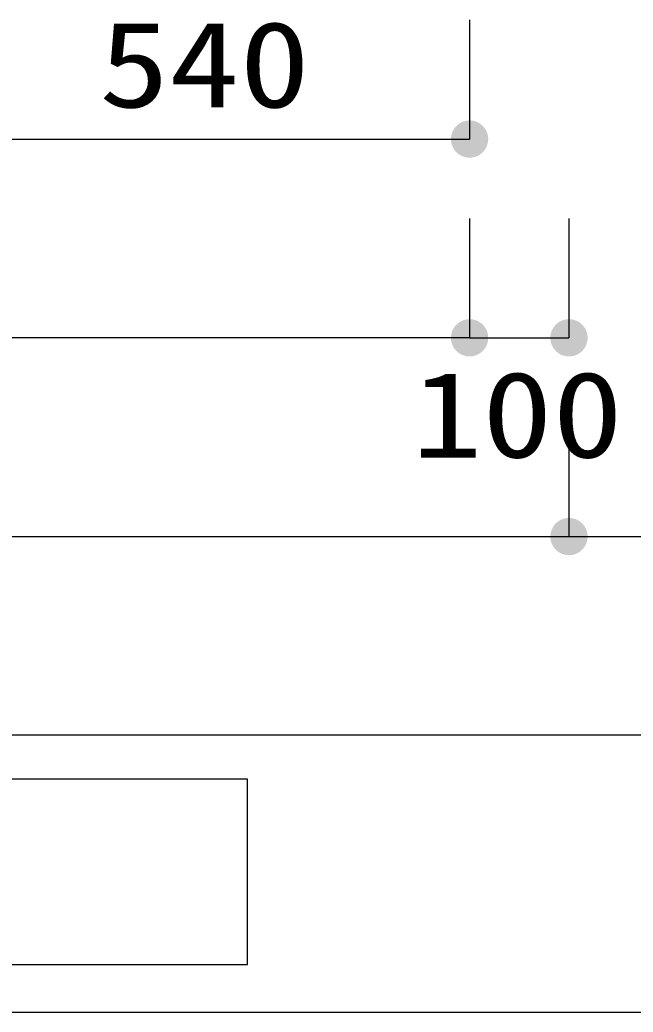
# Model space of a CAD drawing. Units: millimetres, scale not verified. Extents: x -23133 to 8910, y -6308 to 6308.
# Drawn here: x -3744 to -3127, y -5056 to -4058 of the extents above; entities that cross this region are included whole.
import ezdxf
from ezdxf.enums import TextEntityAlignment as Align

# ---------------------------------------------------------------- set-up
doc = ezdxf.new("R2010")
doc.units = ezdxf.units.MM
doc.header["$LTSCALE"] = 30
for name, color, linetype, lineweight in [('0-5_機器', 2, 'Continuous', 25), ('1-5_00クル-フ-6寸法', 132, 'Continuous', 25), ('1-A_Axis_waku', 7, 'Continuous', 25)]:
    doc.layers.add(name, color=color, linetype=linetype, lineweight=lineweight)
doc.styles.add('ＭＳ ゴシック', font='')
doc.styles.get('ＭＳ ゴシック').set_extended_font_data('MS Gothic')

msp = doc.modelspace()

# ---------------------------------------------------------------- linework, layer by layer
at = {"layer": '0-5_機器', "color": 3}
msp.add_lwpolyline([(-3514.72, -5008.5), (-3514.72, -4822.19), (-5544.05, -4822.19), (-5544.05, -5008.5)], close=True, dxfattribs=at)
at = {"layer": '1-5_00クル-フ-6寸法', "color": 4}
for p, q in [((-3291.15, -4057.87), (-3291.15, -4177.87)), ((-3831.15, -4177.87), (-3291.15, -4177.87)), ((-3291.15, -4257.87), (-3291.15, -4377.87)), ((-3291.15, -4257.87), (-3291.15, -4377.87)), ((-3191.15, -4257.87), (-3191.15, -4377.87)), ((-3291.15, -4377.87), (-5891.15, -4377.87)), ((-3291.15, -4377.87), (-3191.15, -4377.87)), ((-3191.15, -4457.87), (-3191.15, -4577.87)), ((-3191.15, -4457.87), (-3191.15, -4577.87)), ((-5991.15, -4577.87), (-3191.15, -4577.87)), ((-3191.15, -4577.87), (-2621.12, -4577.87)), ((-2511.12, -4777.87), (-5991.15, -4777.87))]:
    msp.add_line(p, q, dxfattribs=at)
at = {"layer": '1-5_00クル-フ-6寸法'}
for points in [[(-3291.15, -4177.87), (-3304.82, -4165.03), (-3303.1, -4163.42)], [(-3291.15, -4177.87), (-3303.1, -4163.42), (-3301.2, -4162.03)], [(-3291.15, -4177.87), (-3301.2, -4162.03), (-3299.14, -4160.9)], [(-3291.15, -4177.87), (-3299.14, -4160.9), (-3296.95, -4160.03)], [(-3291.15, -4177.87), (-3296.95, -4160.03), (-3294.67, -4159.45)], [(-3291.15, -4177.87), (-3294.67, -4159.45), (-3292.33, -4159.15)], [(-3291.15, -4177.87), (-3292.33, -4159.15), (-3289.97, -4159.15)], [(-3291.15, -4177.87), (-3289.97, -4159.15), (-3287.64, -4159.45)], [(-3291.15, -4177.87), (-3287.64, -4159.45), (-3285.36, -4160.03)], [(-3291.15, -4177.87), (-3285.36, -4160.03), (-3283.17, -4160.9)], [(-3291.15, -4177.87), (-3283.17, -4160.9), (-3281.11, -4162.03)], [(-3291.15, -4177.87), (-3281.11, -4162.03), (-3279.2, -4163.42)], [(-3291.15, -4177.87), (-3279.2, -4163.42), (-3277.48, -4165.03)], [(-3291.15, -4177.87), (-3309.75, -4175.52), (-3309.31, -4173.2)], [(-3291.15, -4177.87), (-3309.31, -4173.2), (-3308.59, -4170.96)], [(-3291.15, -4177.87), (-3308.59, -4170.96), (-3307.58, -4168.83)], [(-3291.15, -4177.87), (-3307.58, -4168.83), (-3306.32, -4166.85)], [(-3291.15, -4177.87), (-3306.32, -4166.85), (-3304.82, -4165.03)], [(-3291.15, -4177.87), (-3277.48, -4165.03), (-3275.98, -4166.85)], [(-3291.15, -4177.87), (-3275.98, -4166.85), (-3274.72, -4168.83)], [(-3291.15, -4177.87), (-3274.72, -4168.83), (-3273.72, -4170.96)], [(-3291.15, -4177.87), (-3273.72, -4170.96), (-3272.99, -4173.2)], [(-3291.15, -4177.87), (-3272.99, -4173.2), (-3272.55, -4175.52)], [(-3291.15, -4177.87), (-3309.9, -4177.87), (-3309.75, -4175.52)], [(-3291.15, -4177.87), (-3309.75, -4180.22), (-3309.9, -4177.87)], [(-3291.15, -4177.87), (-3309.31, -4182.53), (-3309.75, -4180.22)], [(-3291.15, -4177.87), (-3308.59, -4184.77), (-3309.31, -4182.53)], [(-3291.15, -4177.87), (-3307.58, -4186.9), (-3308.59, -4184.77)], [(-3291.15, -4177.87), (-3306.32, -4188.89), (-3307.58, -4186.9)], [(-3291.15, -4177.87), (-3304.82, -4190.7), (-3306.32, -4188.89)], [(-3291.15, -4177.87), (-3303.1, -4192.31), (-3304.82, -4190.7)], [(-3291.15, -4177.87), (-3301.2, -4193.7), (-3303.1, -4192.31)], [(-3291.15, -4177.87), (-3299.14, -4194.83), (-3301.2, -4193.7)], [(-3291.15, -4177.87), (-3296.95, -4195.7), (-3299.14, -4194.83)], [(-3291.15, -4177.87), (-3294.67, -4196.28), (-3296.95, -4195.7)], [(-3291.15, -4177.87), (-3292.33, -4196.58), (-3294.67, -4196.28)], [(-3291.15, -4177.87), (-3289.97, -4196.58), (-3292.33, -4196.58)], [(-3291.15, -4177.87), (-3272.55, -4175.52), (-3272.4, -4177.87)], [(-3291.15, -4177.87), (-3287.64, -4196.28), (-3289.97, -4196.58)], [(-3291.15, -4177.87), (-3285.36, -4195.7), (-3287.64, -4196.28)], [(-3291.15, -4177.87), (-3283.17, -4194.83), (-3285.36, -4195.7)], [(-3291.15, -4177.87), (-3281.11, -4193.7), (-3283.17, -4194.83)], [(-3291.15, -4177.87), (-3279.2, -4192.31), (-3281.11, -4193.7)], [(-3291.15, -4177.87), (-3277.48, -4190.7), (-3279.2, -4192.31)], [(-3291.15, -4177.87), (-3275.98, -4188.89), (-3277.48, -4190.7)], [(-3291.15, -4177.87), (-3274.72, -4186.9), (-3275.98, -4188.89)], [(-3291.15, -4177.87), (-3273.72, -4184.77), (-3274.72, -4186.9)], [(-3291.15, -4177.87), (-3272.99, -4182.53), (-3273.72, -4184.77)], [(-3291.15, -4177.87), (-3272.55, -4180.22), (-3272.99, -4182.53)], [(-3291.15, -4177.87), (-3272.4, -4177.87), (-3272.55, -4180.22)], [(-3291.15, -4377.87), (-3304.82, -4365.03), (-3303.1, -4363.42)], [(-3291.15, -4377.87), (-3304.82, -4365.03), (-3303.1, -4363.42)], [(-3291.15, -4377.87), (-3303.1, -4363.42), (-3301.2, -4362.03)], [(-3291.15, -4377.87), (-3303.1, -4363.42), (-3301.2, -4362.03)], [(-3291.15, -4377.87), (-3301.2, -4362.03), (-3299.14, -4360.9)], [(-3291.15, -4377.87), (-3301.2, -4362.03), (-3299.14, -4360.9)], [(-3291.15, -4377.87), (-3299.14, -4360.9), (-3296.95, -4360.03)], [(-3291.15, -4377.87), (-3299.14, -4360.9), (-3296.95, -4360.03)], [(-3291.15, -4377.87), (-3296.95, -4360.03), (-3294.67, -4359.45)], [(-3291.15, -4377.87), (-3296.95, -4360.03), (-3294.67, -4359.45)], [(-3291.15, -4377.87), (-3294.67, -4359.45), (-3292.33, -4359.15)], [(-3291.15, -4377.87), (-3294.67, -4359.45), (-3292.33, -4359.15)], [(-3291.15, -4377.87), (-3292.33, -4359.15), (-3289.97, -4359.15)], [(-3291.15, -4377.87), (-3292.33, -4359.15), (-3289.97, -4359.15)], [(-3291.15, -4377.87), (-3289.97, -4359.15), (-3287.64, -4359.45)], [(-3291.15, -4377.87), (-3289.97, -4359.15), (-3287.64, -4359.45)], [(-3291.15, -4377.87), (-3287.64, -4359.45), (-3285.36, -4360.03)], [(-3291.15, -4377.87), (-3287.64, -4359.45), (-3285.36, -4360.03)], [(-3291.15, -4377.87), (-3285.36, -4360.03), (-3283.17, -4360.9)], [(-3291.15, -4377.87), (-3285.36, -4360.03), (-3283.17, -4360.9)], [(-3291.15, -4377.87), (-3283.17, -4360.9), (-3281.11, -4362.03)], [(-3291.15, -4377.87), (-3283.17, -4360.9), (-3281.11, -4362.03)], [(-3291.15, -4377.87), (-3281.11, -4362.03), (-3279.2, -4363.42)], [(-3291.15, -4377.87), (-3281.11, -4362.03), (-3279.2, -4363.42)], [(-3291.15, -4377.87), (-3279.2, -4363.42), (-3277.48, -4365.03)], [(-3291.15, -4377.87), (-3279.2, -4363.42), (-3277.48, -4365.03)], [(-3191.15, -4377.87), (-3204.82, -4365.03), (-3203.1, -4363.42)], [(-3191.15, -4377.87), (-3203.1, -4363.42), (-3201.2, -4362.03)], [(-3191.15, -4377.87), (-3201.2, -4362.03), (-3199.13, -4360.9)], [(-3191.15, -4377.87), (-3199.13, -4360.9), (-3196.94, -4360.03)], [(-3191.15, -4377.87), (-3196.94, -4360.03), (-3194.66, -4359.45)], [(-3191.15, -4377.87), (-3194.66, -4359.45), (-3192.33, -4359.15)], [(-3191.15, -4377.87), (-3192.33, -4359.15), (-3189.97, -4359.15)], [(-3191.15, -4377.87), (-3189.97, -4359.15), (-3187.64, -4359.45)], [(-3191.15, -4377.87), (-3187.64, -4359.45), (-3185.36, -4360.03)], [(-3191.15, -4377.87), (-3185.36, -4360.03), (-3183.17, -4360.9)], [(-3191.15, -4377.87), (-3183.17, -4360.9), (-3181.1, -4362.03)], [(-3191.15, -4377.87), (-3181.1, -4362.03), (-3179.2, -4363.42)], [(-3191.15, -4377.87), (-3179.2, -4363.42), (-3177.48, -4365.03)], [(-3291.15, -4377.87), (-3309.75, -4375.52), (-3309.31, -4373.2)], [(-3291.15, -4377.87), (-3309.75, -4375.52), (-3309.31, -4373.2)], [(-3291.15, -4377.87), (-3309.31, -4373.2), (-3308.59, -4370.96)], [(-3291.15, -4377.87), (-3309.31, -4373.2), (-3308.59, -4370.96)], [(-3291.15, -4377.87), (-3308.59, -4370.96), (-3307.58, -4368.83)], [(-3291.15, -4377.87), (-3308.59, -4370.96), (-3307.58, -4368.83)], [(-3291.15, -4377.87), (-3307.58, -4368.83), (-3306.32, -4366.85)], [(-3291.15, -4377.87), (-3307.58, -4368.83), (-3306.32, -4366.85)], [(-3291.15, -4377.87), (-3306.32, -4366.85), (-3304.82, -4365.03)], [(-3291.15, -4377.87), (-3306.32, -4366.85), (-3304.82, -4365.03)], [(-3291.15, -4377.87), (-3277.48, -4365.03), (-3275.98, -4366.85)], [(-3291.15, -4377.87), (-3277.48, -4365.03), (-3275.98, -4366.85)], [(-3291.15, -4377.87), (-3275.98, -4366.85), (-3274.72, -4368.83)], [(-3291.15, -4377.87), (-3275.98, -4366.85), (-3274.72, -4368.83)], [(-3291.15, -4377.87), (-3274.72, -4368.83), (-3273.72, -4370.96)], [(-3291.15, -4377.87), (-3274.72, -4368.83), (-3273.72, -4370.96)], [(-3291.15, -4377.87), (-3273.72, -4370.96), (-3272.99, -4373.2)], [(-3291.15, -4377.87), (-3273.72, -4370.96), (-3272.99, -4373.2)], [(-3291.15, -4377.87), (-3272.99, -4373.2), (-3272.55, -4375.52)], [(-3291.15, -4377.87), (-3272.99, -4373.2), (-3272.55, -4375.52)], [(-3191.15, -4377.87), (-3209.75, -4375.52), (-3209.31, -4373.2)], [(-3191.15, -4377.87), (-3209.31, -4373.2), (-3208.58, -4370.96)], [(-3191.15, -4377.87), (-3208.58, -4370.96), (-3207.58, -4368.83)], [(-3191.15, -4377.87), (-3207.58, -4368.83), (-3206.32, -4366.85)], [(-3191.15, -4377.87), (-3206.32, -4366.85), (-3204.82, -4365.03)], [(-3191.15, -4377.87), (-3177.48, -4365.03), (-3175.98, -4366.85)], [(-3191.15, -4377.87), (-3175.98, -4366.85), (-3174.72, -4368.83)], [(-3191.15, -4377.87), (-3174.72, -4368.83), (-3173.72, -4370.96)], [(-3191.15, -4377.87), (-3173.72, -4370.96), (-3172.99, -4373.2)], [(-3191.15, -4377.87), (-3172.99, -4373.2), (-3172.55, -4375.52)], [(-3291.15, -4377.87), (-3309.9, -4377.87), (-3309.75, -4375.52)], [(-3291.15, -4377.87), (-3309.9, -4377.87), (-3309.75, -4375.52)], [(-3291.15, -4377.87), (-3309.75, -4380.22), (-3309.9, -4377.87)], [(-3291.15, -4377.87), (-3309.75, -4380.22), (-3309.9, -4377.87)], [(-3291.15, -4377.87), (-3309.31, -4382.53), (-3309.75, -4380.22)], [(-3291.15, -4377.87), (-3309.31, -4382.53), (-3309.75, -4380.22)], [(-3291.15, -4377.87), (-3308.59, -4384.77), (-3309.31, -4382.53)], [(-3291.15, -4377.87), (-3308.59, -4384.77), (-3309.31, -4382.53)], [(-3291.15, -4377.87), (-3307.58, -4386.9), (-3308.59, -4384.77)], [(-3291.15, -4377.87), (-3307.58, -4386.9), (-3308.59, -4384.77)], [(-3291.15, -4377.87), (-3306.32, -4388.89), (-3307.58, -4386.9)], [(-3291.15, -4377.87), (-3306.32, -4388.89), (-3307.58, -4386.9)], [(-3291.15, -4377.87), (-3304.82, -4390.7), (-3306.32, -4388.89)], [(-3291.15, -4377.87), (-3304.82, -4390.7), (-3306.32, -4388.89)], [(-3291.15, -4377.87), (-3303.1, -4392.31), (-3304.82, -4390.7)], [(-3291.15, -4377.87), (-3303.1, -4392.31), (-3304.82, -4390.7)], [(-3291.15, -4377.87), (-3301.2, -4393.7), (-3303.1, -4392.31)], [(-3291.15, -4377.87), (-3301.2, -4393.7), (-3303.1, -4392.31)], [(-3291.15, -4377.87), (-3299.14, -4394.83), (-3301.2, -4393.7)], [(-3291.15, -4377.87), (-3299.14, -4394.83), (-3301.2, -4393.7)], [(-3291.15, -4377.87), (-3296.95, -4395.7), (-3299.14, -4394.83)], [(-3291.15, -4377.87), (-3296.95, -4395.7), (-3299.14, -4394.83)], [(-3291.15, -4377.87), (-3294.67, -4396.28), (-3296.95, -4395.7)], [(-3291.15, -4377.87), (-3294.67, -4396.28), (-3296.95, -4395.7)], [(-3291.15, -4377.87), (-3292.33, -4396.58), (-3294.67, -4396.28)], [(-3291.15, -4377.87), (-3292.33, -4396.58), (-3294.67, -4396.28)], [(-3291.15, -4377.87), (-3289.97, -4396.58), (-3292.33, -4396.58)], [(-3291.15, -4377.87), (-3289.97, -4396.58), (-3292.33, -4396.58)], [(-3291.15, -4377.87), (-3272.55, -4375.52), (-3272.4, -4377.87)], [(-3291.15, -4377.87), (-3272.55, -4375.52), (-3272.4, -4377.87)], [(-3291.15, -4377.87), (-3287.64, -4396.28), (-3289.97, -4396.58)], [(-3291.15, -4377.87), (-3285.36, -4395.7), (-3287.64, -4396.28)], [(-3291.15, -4377.87), (-3283.17, -4394.83), (-3285.36, -4395.7)], [(-3291.15, -4377.87), (-3281.11, -4393.7), (-3283.17, -4394.83)], [(-3291.15, -4377.87), (-3279.2, -4392.31), (-3281.11, -4393.7)], [(-3291.15, -4377.87), (-3277.48, -4390.7), (-3279.2, -4392.31)], [(-3291.15, -4377.87), (-3275.98, -4388.89), (-3277.48, -4390.7)], [(-3291.15, -4377.87), (-3274.72, -4386.9), (-3275.98, -4388.89)], [(-3291.15, -4377.87), (-3273.72, -4384.77), (-3274.72, -4386.9)], [(-3291.15, -4377.87), (-3272.99, -4382.53), (-3273.72, -4384.77)], [(-3291.15, -4377.87), (-3272.55, -4380.22), (-3272.99, -4382.53)], [(-3291.15, -4377.87), (-3272.4, -4377.87), (-3272.55, -4380.22)], [(-3291.15, -4377.87), (-3287.64, -4396.28), (-3289.97, -4396.58)], [(-3291.15, -4377.87), (-3285.36, -4395.7), (-3287.64, -4396.28)], [(-3291.15, -4377.87), (-3283.17, -4394.83), (-3285.36, -4395.7)], [(-3291.15, -4377.87), (-3281.11, -4393.7), (-3283.17, -4394.83)], [(-3291.15, -4377.87), (-3279.2, -4392.31), (-3281.11, -4393.7)], [(-3291.15, -4377.87), (-3277.48, -4390.7), (-3279.2, -4392.31)], [(-3291.15, -4377.87), (-3275.98, -4388.89), (-3277.48, -4390.7)], [(-3291.15, -4377.87), (-3274.72, -4386.9), (-3275.98, -4388.89)], [(-3291.15, -4377.87), (-3273.72, -4384.77), (-3274.72, -4386.9)], [(-3291.15, -4377.87), (-3272.99, -4382.53), (-3273.72, -4384.77)], [(-3291.15, -4377.87), (-3272.55, -4380.22), (-3272.99, -4382.53)], [(-3291.15, -4377.87), (-3272.4, -4377.87), (-3272.55, -4380.22)], [(-3191.15, -4377.87), (-3209.9, -4377.87), (-3209.75, -4375.52)], [(-3191.15, -4377.87), (-3209.75, -4380.22), (-3209.9, -4377.87)], [(-3191.15, -4377.87), (-3209.31, -4382.53), (-3209.75, -4380.22)], [(-3191.15, -4377.87), (-3208.58, -4384.77), (-3209.31, -4382.53)], [(-3191.15, -4377.87), (-3207.58, -4386.9), (-3208.58, -4384.77)], [(-3191.15, -4377.87), (-3206.32, -4388.89), (-3207.58, -4386.9)], [(-3191.15, -4377.87), (-3204.82, -4390.7), (-3206.32, -4388.89)], [(-3191.15, -4377.87), (-3203.1, -4392.31), (-3204.82, -4390.7)], [(-3191.15, -4377.87), (-3201.2, -4393.7), (-3203.1, -4392.31)], [(-3191.15, -4377.87), (-3199.13, -4394.83), (-3201.2, -4393.7)], [(-3191.15, -4377.87), (-3196.94, -4395.7), (-3199.13, -4394.83)], [(-3191.15, -4377.87), (-3194.66, -4396.28), (-3196.94, -4395.7)], [(-3191.15, -4377.87), (-3192.33, -4396.58), (-3194.66, -4396.28)], [(-3191.15, -4377.87), (-3189.97, -4396.58), (-3192.33, -4396.58)], [(-3191.15, -4377.87), (-3172.55, -4375.52), (-3172.4, -4377.87)], [(-3191.15, -4377.87), (-3187.64, -4396.28), (-3189.97, -4396.58)], [(-3191.15, -4377.87), (-3185.36, -4395.7), (-3187.64, -4396.28)], [(-3191.15, -4377.87), (-3183.17, -4394.83), (-3185.36, -4395.7)], [(-3191.15, -4377.87), (-3181.1, -4393.7), (-3183.17, -4394.83)], [(-3191.15, -4377.87), (-3179.2, -4392.31), (-3181.1, -4393.7)], [(-3191.15, -4377.87), (-3177.48, -4390.7), (-3179.2, -4392.31)], [(-3191.15, -4377.87), (-3175.98, -4388.89), (-3177.48, -4390.7)], [(-3191.15, -4377.87), (-3174.72, -4386.9), (-3175.98, -4388.89)], [(-3191.15, -4377.87), (-3173.72, -4384.77), (-3174.72, -4386.9)], [(-3191.15, -4377.87), (-3172.99, -4382.53), (-3173.72, -4384.77)], [(-3191.15, -4377.87), (-3172.55, -4380.22), (-3172.99, -4382.53)], [(-3191.15, -4377.87), (-3172.4, -4377.87), (-3172.55, -4380.22)], [(-3191.15, -4577.87), (-3204.82, -4565.03), (-3203.1, -4563.42)], [(-3191.15, -4577.87), (-3204.82, -4565.03), (-3203.1, -4563.42)], [(-3191.15, -4577.87), (-3203.1, -4563.42), (-3201.2, -4562.03)], [(-3191.15, -4577.87), (-3203.1, -4563.42), (-3201.2, -4562.03)], [(-3191.15, -4577.87), (-3201.2, -4562.03), (-3199.13, -4560.9)], [(-3191.15, -4577.87), (-3201.2, -4562.03), (-3199.13, -4560.9)], [(-3191.15, -4577.87), (-3199.13, -4560.9), (-3196.94, -4560.03)], [(-3191.15, -4577.87), (-3199.13, -4560.9), (-3196.94, -4560.03)], [(-3191.15, -4577.87), (-3196.94, -4560.03), (-3194.66, -4559.45)], [(-3191.15, -4577.87), (-3196.94, -4560.03), (-3194.66, -4559.45)], [(-3191.15, -4577.87), (-3194.66, -4559.45), (-3192.33, -4559.15)], [(-3191.15, -4577.87), (-3194.66, -4559.45), (-3192.33, -4559.15)], [(-3191.15, -4577.87), (-3192.33, -4559.15), (-3189.97, -4559.15)], [(-3191.15, -4577.87), (-3192.33, -4559.15), (-3189.97, -4559.15)], [(-3191.15, -4577.87), (-3189.97, -4559.15), (-3187.64, -4559.45)], [(-3191.15, -4577.87), (-3189.97, -4559.15), (-3187.64, -4559.45)], [(-3191.15, -4577.87), (-3187.64, -4559.45), (-3185.36, -4560.03)], [(-3191.15, -4577.87), (-3187.64, -4559.45), (-3185.36, -4560.03)], [(-3191.15, -4577.87), (-3185.36, -4560.03), (-3183.17, -4560.9)], [(-3191.15, -4577.87), (-3185.36, -4560.03), (-3183.17, -4560.9)], [(-3191.15, -4577.87), (-3183.17, -4560.9), (-3181.1, -4562.03)], [(-3191.15, -4577.87), (-3183.17, -4560.9), (-3181.1, -4562.03)], [(-3191.15, -4577.87), (-3181.1, -4562.03), (-3179.2, -4563.42)], [(-3191.15, -4577.87), (-3181.1, -4562.03), (-3179.2, -4563.42)], [(-3191.15, -4577.87), (-3179.2, -4563.42), (-3177.48, -4565.03)], [(-3191.15, -4577.87), (-3179.2, -4563.42), (-3177.48, -4565.03)], [(-3191.15, -4577.87), (-3209.75, -4575.52), (-3209.31, -4573.2)], [(-3191.15, -4577.87), (-3209.75, -4575.52), (-3209.31, -4573.2)], [(-3191.15, -4577.87), (-3209.31, -4573.2), (-3208.58, -4570.96)], [(-3191.15, -4577.87), (-3209.31, -4573.2), (-3208.58, -4570.96)], [(-3191.15, -4577.87), (-3208.58, -4570.96), (-3207.58, -4568.83)], [(-3191.15, -4577.87), (-3208.58, -4570.96), (-3207.58, -4568.83)], [(-3191.15, -4577.87), (-3207.58, -4568.83), (-3206.32, -4566.85)], [(-3191.15, -4577.87), (-3207.58, -4568.83), (-3206.32, -4566.85)], [(-3191.15, -4577.87), (-3206.32, -4566.85), (-3204.82, -4565.03)], [(-3191.15, -4577.87), (-3206.32, -4566.85), (-3204.82, -4565.03)], [(-3191.15, -4577.87), (-3177.48, -4565.03), (-3175.98, -4566.85)], [(-3191.15, -4577.87), (-3177.48, -4565.03), (-3175.98, -4566.85)], [(-3191.15, -4577.87), (-3175.98, -4566.85), (-3174.72, -4568.83)], [(-3191.15, -4577.87), (-3175.98, -4566.85), (-3174.72, -4568.83)], [(-3191.15, -4577.87), (-3174.72, -4568.83), (-3173.72, -4570.96)], [(-3191.15, -4577.87), (-3174.72, -4568.83), (-3173.72, -4570.96)], [(-3191.15, -4577.87), (-3173.72, -4570.96), (-3172.99, -4573.2)], [(-3191.15, -4577.87), (-3173.72, -4570.96), (-3172.99, -4573.2)], [(-3191.15, -4577.87), (-3172.99, -4573.2), (-3172.55, -4575.52)], [(-3191.15, -4577.87), (-3172.99, -4573.2), (-3172.55, -4575.52)], [(-3191.15, -4577.87), (-3209.9, -4577.87), (-3209.75, -4575.52)], [(-3191.15, -4577.87), (-3209.9, -4577.87), (-3209.75, -4575.52)], [(-3191.15, -4577.87), (-3209.75, -4580.22), (-3209.9, -4577.87)], [(-3191.15, -4577.87), (-3209.75, -4580.22), (-3209.9, -4577.87)], [(-3191.15, -4577.87), (-3209.31, -4582.53), (-3209.75, -4580.22)], [(-3191.15, -4577.87), (-3209.31, -4582.53), (-3209.75, -4580.22)], [(-3191.15, -4577.87), (-3208.58, -4584.77), (-3209.31, -4582.53)], [(-3191.15, -4577.87), (-3208.58, -4584.77), (-3209.31, -4582.53)], [(-3191.15, -4577.87), (-3207.58, -4586.9), (-3208.58, -4584.77)], [(-3191.15, -4577.87), (-3207.58, -4586.9), (-3208.58, -4584.77)], [(-3191.15, -4577.87), (-3206.32, -4588.89), (-3207.58, -4586.9)], [(-3191.15, -4577.87), (-3206.32, -4588.89), (-3207.58, -4586.9)], [(-3191.15, -4577.87), (-3204.82, -4590.7), (-3206.32, -4588.89)], [(-3191.15, -4577.87), (-3204.82, -4590.7), (-3206.32, -4588.89)], [(-3191.15, -4577.87), (-3203.1, -4592.31), (-3204.82, -4590.7)], [(-3191.15, -4577.87), (-3203.1, -4592.31), (-3204.82, -4590.7)], [(-3191.15, -4577.87), (-3201.2, -4593.7), (-3203.1, -4592.31)], [(-3191.15, -4577.87), (-3201.2, -4593.7), (-3203.1, -4592.31)], [(-3191.15, -4577.87), (-3199.13, -4594.83), (-3201.2, -4593.7)], [(-3191.15, -4577.87), (-3199.13, -4594.83), (-3201.2, -4593.7)], [(-3191.15, -4577.87), (-3196.94, -4595.7), (-3199.13, -4594.83)], [(-3191.15, -4577.87), (-3196.94, -4595.7), (-3199.13, -4594.83)], [(-3191.15, -4577.87), (-3194.66, -4596.28), (-3196.94, -4595.7)], [(-3191.15, -4577.87), (-3194.66, -4596.28), (-3196.94, -4595.7)], [(-3191.15, -4577.87), (-3192.33, -4596.58), (-3194.66, -4596.28)], [(-3191.15, -4577.87), (-3192.33, -4596.58), (-3194.66, -4596.28)], [(-3191.15, -4577.87), (-3189.97, -4596.58), (-3192.33, -4596.58)], [(-3191.15, -4577.87), (-3189.97, -4596.58), (-3192.33, -4596.58)], [(-3191.15, -4577.87), (-3172.55, -4575.52), (-3172.4, -4577.87)], [(-3191.15, -4577.87), (-3172.55, -4575.52), (-3172.4, -4577.87)], [(-3191.15, -4577.87), (-3187.64, -4596.28), (-3189.97, -4596.58)], [(-3191.15, -4577.87), (-3185.36, -4595.7), (-3187.64, -4596.28)], [(-3191.15, -4577.87), (-3183.17, -4594.83), (-3185.36, -4595.7)], [(-3191.15, -4577.87), (-3181.1, -4593.7), (-3183.17, -4594.83)], [(-3191.15, -4577.87), (-3179.2, -4592.31), (-3181.1, -4593.7)], [(-3191.15, -4577.87), (-3177.48, -4590.7), (-3179.2, -4592.31)], [(-3191.15, -4577.87), (-3175.98, -4588.89), (-3177.48, -4590.7)], [(-3191.15, -4577.87), (-3174.72, -4586.9), (-3175.98, -4588.89)], [(-3191.15, -4577.87), (-3173.72, -4584.77), (-3174.72, -4586.9)], [(-3191.15, -4577.87), (-3172.99, -4582.53), (-3173.72, -4584.77)], [(-3191.15, -4577.87), (-3172.55, -4580.22), (-3172.99, -4582.53)], [(-3191.15, -4577.87), (-3172.4, -4577.87), (-3172.55, -4580.22)], [(-3191.15, -4577.87), (-3187.64, -4596.28), (-3189.97, -4596.58)], [(-3191.15, -4577.87), (-3185.36, -4595.7), (-3187.64, -4596.28)], [(-3191.15, -4577.87), (-3183.17, -4594.83), (-3185.36, -4595.7)], [(-3191.15, -4577.87), (-3181.1, -4593.7), (-3183.17, -4594.83)], [(-3191.15, -4577.87), (-3179.2, -4592.31), (-3181.1, -4593.7)], [(-3191.15, -4577.87), (-3177.48, -4590.7), (-3179.2, -4592.31)], [(-3191.15, -4577.87), (-3175.98, -4588.89), (-3177.48, -4590.7)], [(-3191.15, -4577.87), (-3174.72, -4586.9), (-3175.98, -4588.89)], [(-3191.15, -4577.87), (-3173.72, -4584.77), (-3174.72, -4586.9)], [(-3191.15, -4577.87), (-3172.99, -4582.53), (-3173.72, -4584.77)], [(-3191.15, -4577.87), (-3172.55, -4580.22), (-3172.99, -4582.53)], [(-3191.15, -4577.87), (-3172.4, -4577.87), (-3172.55, -4580.22)]]:
    msp.add_solid(points, dxfattribs=at)
at = {"layer": '1-A_Axis_waku'}
msp.add_line((-7770, -5056.5), (8400, -5056.5), dxfattribs=at)

# ---------------------------------------------------------------- texts
at = {"layer": '1-5_00クル-フ-6寸法', "color": 3, "style": 'ＭＳ ゴシック', "width": 1.2}
for s, p in [('540', (-3664.01, -4172.02)), ('100', (-3349.15, -4524.35))]:
    msp.add_text(s, height=86.66, dxfattribs=at).set_placement(p, align=Align.BOTTOM_LEFT)

doc.saveas('drawing.dxf')
